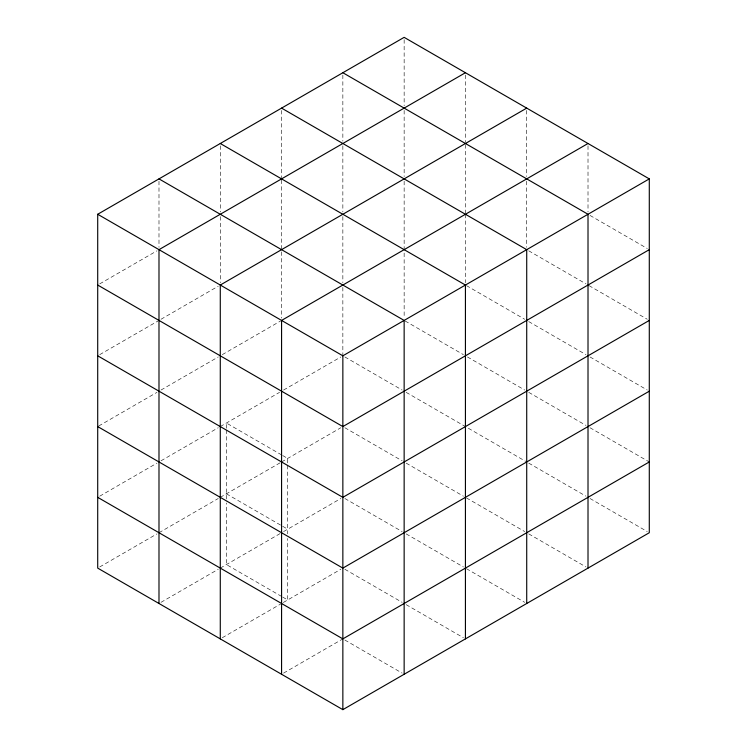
<?xml version="1.0" encoding="UTF-8"?>
<svg xmlns="http://www.w3.org/2000/svg" width="747" height="747" viewBox="0 0 747 747"><rect width="100%" height="100%" fill="white"/><g stroke="black" fill="none" stroke-linecap="round" stroke-linejoin="round"><path stroke-width="0.56" stroke-dasharray="3.73 2.8" d="M99.715 283.879L156.982 250.815M99.715 354.648L157.99 321.005M161.007 319.268L218.273 286.194M98.716 425.995L156.982 392.352M161.007 390.037L218.273 356.963M222.289 354.648L280.564 321.005M99.715 496.185L156.982 463.121M161.007 460.806L218.273 427.732M220.281 426.574L279.555 392.352M283.58 390.037L340.847 356.963M99.715 566.954L156.982 533.89M158.99 532.732L218.273 498.501M220.281 497.343L280.564 462.542M281.572 461.963L340.847 427.732M161.007 602.334L218.273 569.27M220.281 568.112L280.564 533.311M283.58 531.575L340.847 498.501M222.289 637.723L280.564 604.08M283.318 602.484L340.847 569.27M283.58 673.103L341.855 639.46M590.018 215.435L647.285 248.499M528.727 250.815L585.993 283.879M589.009 285.615L647.285 319.268M466.436 285.615L524.711 319.268M528.727 321.583L585.993 354.648M590.018 356.973L647.285 390.037M405.145 321.005L463.42 354.648M467.445 356.963L524.711 390.037M528.727 392.352L585.993 425.416M590.018 427.742L649.292 461.963M344.862 356.963L402.138 390.037M406.153 392.352L525.711 461.385M528.727 463.121L585.993 496.185M590.018 498.51L647.285 531.575M344.862 427.732L402.138 460.806M406.153 463.121L463.42 496.185M466.436 497.922L524.711 531.575M528.727 533.89L585.993 566.954M281.666 454.942L226.406 423.035L226.406 428.834M282.674 455.521L287.698 458.425L287.698 464.223M344.862 498.501L402.138 531.575M406.153 533.89L463.42 566.954M466.436 568.691L524.711 602.334M226.406 493.804L281.666 525.711M282.674 526.29L287.698 529.193M344.862 569.27L402.138 602.334M406.153 604.659L463.42 637.723M281.666 596.479L226.406 564.573L226.406 503.086M282.674 597.058L287.698 599.962L287.698 538.475M344.862 640.039L402.138 673.103M588.01 145.824L588.01 211.952M526.719 110.435L526.719 176.563M526.719 181.204L526.719 247.332M465.428 75.055L465.428 142.341M465.428 144.666L465.428 213.11M465.428 214.268L465.428 282.721M404.146 39.666L404.146 105.803M404.146 110.435L404.146 176.572M404.146 181.204L404.146 318.11M342.854 75.055L342.854 141.183M342.854 145.824L342.854 211.952M342.854 216.593L342.854 282.721M342.854 287.362L342.854 355.805M287.698 465.381L287.698 533.834M281.572 110.435L281.572 177.73M281.572 180.046L281.572 318.101M226.406 430.001L226.406 501.928M220.281 145.824L220.281 211.952M220.281 216.593L220.281 282.721M158.99 181.204L158.99 247.332"/><path stroke-width="1.12" d="M97.708 214.268L404.146 37.35L649.292 178.888L649.292 532.732L342.854 709.65L97.708 568.112L97.708 214.268L342.854 355.805L649.292 178.888M465.428 72.73L158.99 249.657L158.99 603.501M526.719 108.119L220.281 285.037L220.281 638.881M588.01 143.499L281.572 320.426L281.572 674.27M649.292 249.657L342.854 426.574L97.708 285.037M649.292 320.426L342.854 497.343L97.708 355.805M649.292 391.195L342.854 568.112L97.708 426.574M649.292 461.963L342.854 638.881L97.708 497.343M342.854 72.73L588.01 214.268L588.01 568.112M281.572 108.119L526.719 249.657L526.719 603.501M220.281 143.499L465.428 285.037L465.428 638.881M158.99 178.888L404.146 320.426L404.146 674.27M342.854 355.805L342.854 709.65"/></g></svg>
